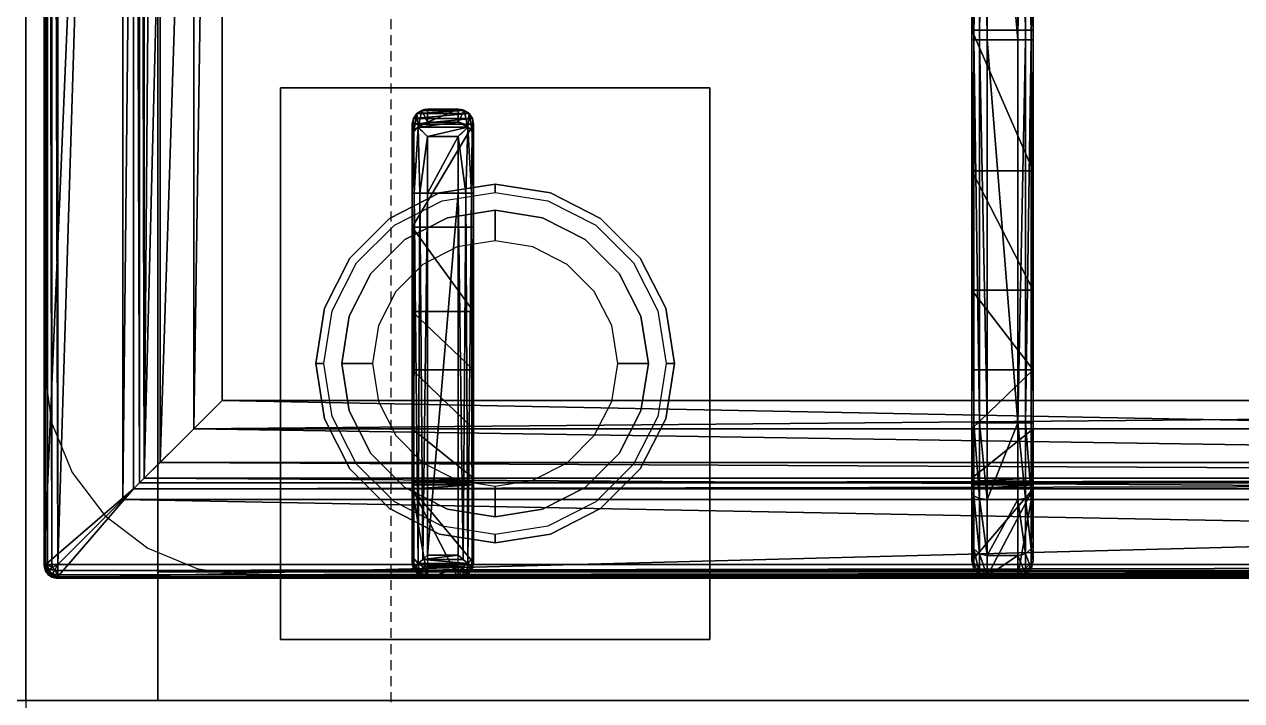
# Model space of a CAD drawing. Header units: millimetres. Extents: x 45 to 25350, y 77 to 5059.
# Drawn here: x 22158.02 to 22177.87, y 3859.1 to 3870.13 of the extents above; entities that cross this region are included whole.
import ezdxf

# ---------------------------------------------------------------- set-up
doc = ezdxf.new("R2010")
doc.units = ezdxf.units.MM
doc.header["$LTSCALE"] = 5
doc.linetypes.add('NASCOSTA', pattern=[0.375, 0.25, -0.125])
for name, color, linetype in [('200-EquipBlack-3d', 250, 'Continuous'), ('200-EquipBorder-2d', 9, 'Continuous'), ('200-EquipInternal-2d', 252, 'Continuous'), ('200-EquipSteel-3d', 9, 'Continuous'), ('300-exhaust-2d', 70, 'Continuous')]:
    doc.layers.add(name, color=color, linetype=linetype)
doc.layers.add('200-InsPoint-3D', color=3, linetype='Continuous', plot=False)

# ---------------------------------------------------------------- blocks, each defined once
blk = doc.blocks.new('ELECTROLUX-MC7-PASTACOOKER-400')
at = {"layer": '200-EquipSteel-3d', "invisible_edges": 5}
blk.add_3dface([(400, -655, 900), (370, -571.24, 900), (370, -133.76, 900), (400, -80.5, 900)], dxfattribs=at)
blk = doc.blocks.new('ELECTROLUX-MC7-WATERTAP')
at = {"layer": '200-EquipInternal-2d'}
for p, q in [((-7, -60), (-7, 0)), ((7, 0), (7, -60))]:
    blk.add_line(p, q, dxfattribs=at)
for centre, radius, start, end in [((0, 0), 12, 90, 234.3147), ((0, 0), 12, 305.6853, 90), ((0, 0), 11, 334.1581, 230.4788), ((0, 0), 7, 360, 180), ((0, 0), 11, 309.5212, 334.1581), ((0, -60), 7, 180, 360)]:
    blk.add_arc(centre, radius, start, end, dxfattribs=at)
blk = doc.blocks.new('ELECTROLUX-MC7-BODYTOP400')
at = {"layer": '200-EquipBorder-2d'}
blk.add_line((400, 0), (400, -655), dxfattribs=at)
at = {"layer": '200-EquipSteel-3d'}
for points in [[(0, -655, 650), (0, -2, 650), (400, -2, 650), (400, -655, 650)], [(400, -655, 650), (400, -2, 650), (400, -2, 900), (400, -655, 900)]]:
    blk.add_3dface(points, dxfattribs=at)
at = {"layer": '200-EquipSteel-3d', "invisible_edges": 2}
blk.add_3dface([(0, -80.5, 900), (0, -78.4, 900.53), (400, -78.4, 900.53), (400, -80.5, 900)], dxfattribs=at)
blk = doc.blocks.new('ELECTROLUX-MC7-BODY400X600')
at = {"layer": '200-EquipSteel-3d'}
for points in [[(379, -655, 200), (400, -655, 200), (400, -2, 200), (379, -2, 200)], [(400, -655, 650), (400, -655, 200), (400, -2, 200), (400, -2, 650)]]:
    blk.add_3dface(points, dxfattribs=at)
blk = doc.blocks.new('E7PCED1KF0')
for name in ['ELECTROLUX-MC7-BODYTOP400', 'ELECTROLUX-MC7-BODY400X600', 'ELECTROLUX-MC7-PASTACOOKER-400']:
    blk.add_blockref(name, (0, 0))
at = {"rotation": 315.0000000000092}
blk.add_blockref('ELECTROLUX-MC7-WATERTAP', (385, -120), dxfattribs=at)
blk = doc.blocks.new('ELECTROLUX-MC7-BODY1200X250')
at = {"layer": '200-EquipBorder-2d'}
blk.add_line((0, -655), (0, 0), dxfattribs=at)
at = {"layer": '200-EquipSteel-3d'}
for points, invisible_edges in [([(0, -655, 650), (0, -655, 900), (0, -2, 900), (0, -102, 724)], 12), ([(0, -2, 900), (0, -2, 724), (0, -102, 724)], 8), ([(0, -80.5, 900), (0, -78.4, 900.53), (1200, -78.4, 900.53), (1200, -80.5, 900)], 2), ([(0, -102, 724), (0, -655, 650), (0, -102, 650)], 1)]:
    blk.add_3dface(points, dxfattribs=dict(at, invisible_edges=invisible_edges))
for points in [[(0, -102, 724), (0, -2, 724), (1200, -2, 724), (1200, -102, 724)], [(0, -655, 650), (0, -102, 650), (1200, -102, 650), (1200, -655, 650)], [(0, -102, 650), (1200, -102, 650), (1200, -102, 724), (0, -102, 724)]]:
    blk.add_3dface(points, dxfattribs=at)
blk = doc.blocks.new('ELECTROLUX-MC7-TOPFYERBRURNERS6')
at = {"layer": '200-EquipInternal-2d'}
for p, q in [((378, -83.5), (22, -83.5)), ((20, -651.5), (20, -85.5)), ((22.47, -143.5), (82.76, -143.5)), ((82.76, -143.5), (91.91, -143.5)), ((94.04, -143.5), (91.91, -143.5)), ((20, -151), (20, -146)), ((20, -151), (20, -146)), ((22, -151), (22, -146)), ((82.81, -146), (22, -146)), ((82.81, -151), (82.81, -146)), ((92.02, -146), (82.81, -146)), ((92.02, -146), (92.02, -151)), ((94.37, -146), (96.48, -146)), ((94.37, -151), (94.37, -146)), ((96.48, -146), (96.48, -151)), ((22, -151), (82.81, -151)), ((82.81, -151), (92.02, -151)), ((96.48, -151), (94.37, -151)), ((82.76, -153.5), (22.47, -153.5)), ((91.91, -153.5), (82.76, -153.5)), ((91.91, -153.5), (94.04, -153.5)), ((45.31, -234.75), (22.81, -234.75)), ((45.31, -237.25), (45.31, -234.75)), ((107.76, -234.75), (45.31, -234.75)), ((164.89, -234.75), (107.76, -234.75)), ((20.31, -237.25), (20.31, -242.25)), ((20.31, -237.25), (45.31, -237.25)), ((45.31, -237.25), (45.31, -242.25)), ((45.31, -237.25), (107.81, -237.25)), ((107.81, -237.25), (107.81, -242.25)), ((107.81, -237.25), (165.46, -237.25)), ((45.31, -242.25), (20.31, -242.25)), ((45.31, -244.75), (45.31, -242.25)), ((107.81, -242.25), (45.31, -242.25)), ((165.46, -242.25), (107.81, -242.25)), ((22.81, -244.75), (45.31, -244.75)), ((45.31, -244.75), (107.76, -244.75)), ((107.76, -244.75), (164.89, -244.75))]:
    blk.add_line(p, q, dxfattribs=at)
blk.add_lwpolyline([(48.98, -112.48), (351.02, -112.48), (351.02, -624.52), (48.98, -624.52)], close=True, dxfattribs=at)
for centre, radius, start, end in [((22, -85.5), 2, 90, 180), ((22.81, -237.25), 2.5, 90, 180), ((22.81, -242.25), 2.5, 180, 270)]:
    blk.add_arc(centre, radius, start, end, dxfattribs=at)
for centre, major_axis, ratio, start_param, end_param in [((22.47, -146), (0, 2.5), 0.948965, 0, 0.895145), ((82.76, -146), (0, 2.5), 0.02182, 4.712389, 6.283185), ((91.91, -146), (0, 2.5), 0.84544, -0.894481, 0), ((91.91, -146), (2.5, 2.5), 0.02182, 4.734206, 5.410521), ((91.91, -146), (-1.92, 1.92), 0.8391, 4.014257, 4.690572), ((22.47, -151), (0, 2.5), 0.948965, 2.246448, 3.141593), ((82.76, -151), (0, 2.5), 0.02182, 3.141593, 4.712389), ((91.91, -151), (0, 2.5), 0.84544, 3.141593, 4.036074), ((91.91, -151), (-2.5, 2.5), 0.02182, 4.014257, 4.690572), ((91.91, -151), (1.92, 1.92), 0.8391, 4.734206, 5.410521), ((107.76, -237.25), (0, 2.5), 0.02182, -1.570796, 0), ((107.76, -242.25), (0, 2.5), 0.02182, 3.141593, 4.712389)]:
    blk.add_ellipse(centre, major_axis=major_axis, ratio=ratio, start_param=start_param, end_param=end_param, dxfattribs=at)
for points, knots in [([(20.62, -144.44), (20.45, -144.64), (20.31, -144.87), (20.14, -145.25), (20.09, -145.41), (20.03, -145.71), (20.01, -145.86), (20, -146)], [11.858599, 11.858599, 11.858599, 11.858599, 12.773425, 12.773425, 13.35037, 13.35037, 13.927314, 13.927314, 13.927314, 13.927314]), ([(22, -146), (21.87, -145.86), (21.74, -145.71), (21.47, -145.41), (21.33, -145.25), (20.99, -144.87), (20.79, -144.64), (20.62, -144.44)], [0, 0, 0, 0, 0.576945, 0.576945, 1.153889, 1.153889, 2.068716, 2.068716, 2.068716, 2.068716]), ([(96.48, -146), (96.48, -145.84), (96.46, -145.68), (96.4, -145.36), (96.35, -145.2), (96.23, -144.89), (96.15, -144.74), (95.97, -144.47), (95.87, -144.34), (95.65, -144.12), (95.53, -144.02), (95.26, -143.83), (95.12, -143.75), (94.82, -143.63), (94.66, -143.58), (94.35, -143.51), (94.19, -143.5), (94.04, -143.5)], [15.096253, 15.096253, 15.096253, 15.096253, 15.567018, 15.567018, 16.037783, 16.037783, 16.508548, 16.508548, 16.979314, 16.979314, 17.45135, 17.45135, 17.923386, 17.923386, 18.395422, 18.395422, 18.867458, 18.867458, 18.867458, 18.867458]), ([(20, -151), (20.01, -151.14), (20.03, -151.29), (20.09, -151.59), (20.14, -151.75), (20.31, -152.13), (20.45, -152.36), (20.62, -152.56)], [0, 0, 0, 0, 0.576945, 0.576945, 1.153889, 1.153889, 2.068716, 2.068716, 2.068716, 2.068716]), ([(20.62, -152.56), (20.79, -152.36), (20.99, -152.13), (21.33, -151.75), (21.47, -151.59), (21.74, -151.29), (21.87, -151.14), (22, -151)], [11.858599, 11.858599, 11.858599, 11.858599, 12.773425, 12.773425, 13.35037, 13.35037, 13.927314, 13.927314, 13.927314, 13.927314]), ([(94.04, -153.5), (94.19, -153.5), (94.35, -153.49), (94.66, -153.42), (94.82, -153.37), (95.12, -153.25), (95.26, -153.17), (95.53, -152.98), (95.65, -152.88), (95.87, -152.66), (95.97, -152.53), (96.15, -152.26), (96.23, -152.11), (96.35, -151.8), (96.4, -151.64), (96.46, -151.32), (96.48, -151.16), (96.48, -151)], [3.776921, 3.776921, 3.776921, 3.776921, 4.248957, 4.248957, 4.720993, 4.720993, 5.193029, 5.193029, 5.665065, 5.665065, 6.135831, 6.135831, 6.606596, 6.606596, 7.077361, 7.077361, 7.548126, 7.548126, 7.548126, 7.548126])]:
    blk.add_open_spline(points, degree=3, knots=knots, dxfattribs=at)
at = {"layer": '200-EquipSteel-3d'}
for points, invisible_edges in [([(54.11, -83.5, 900), (45.37, -84.65, 900), (0, -80.5, 900)], 10), ([(45.37, -84.65, 900), (37.22, -88.02, 900), (0, -80.5, 900)], 10), ([(37.22, -88.02, 900), (30.23, -93.39, 900), (0, -80.5, 900)], 10), ([(30.23, -93.39, 900), (24.86, -100.38, 900), (0, -80.5, 900)], 10), ([(24.86, -100.38, 900), (21.49, -108.53, 900), (0, -80.5, 900)], 10), ([(21.49, -108.53, 900), (20.34, -117.26, 900), (0, -80.5, 900)], 10), ([(0, -80.5, 900), (20.34, -117.26, 900), (20.34, -619.74, 900), (0, -655, 900)], 5), ([(400, -80.5, 900), (345.89, -83.5, 900), (54.11, -83.5, 900), (0, -80.5, 900)], 5)]:
    blk.add_3dface(points, dxfattribs=dict(at, invisible_edges=invisible_edges))
at = {"layer": '200-EquipBlack-3d'}
mesh = blk.add_polyface(dxfattribs=at)
corners = [(379.78, -85.71, 904.1), (380, -85.5, 900), (379.52, -84.72, 904.14), (379.73, -84.5, 900), (378, -83.5, 900), (378.78, -83.98, 904.14), (379, -83.77, 900), (377.79, -83.72, 904.1), (379.48, -85.71, 905.06), (379.29, -84.85, 905), (378.65, -85.21, 905.73), (378.76, -85.71, 905.75), (378.65, -84.21, 905), (377.79, -84.02, 905.06), (378.29, -84.85, 905.73), (377.79, -84.74, 905.75), (377.79, -85.71, 906), (22.21, -85.71, 906), (22.21, -84.74, 905.75), (22.21, -84.02, 905.06), (22.21, -83.72, 904.1), (22, -83.5, 900), (365.45, -638.95, 900), (22, -653.5, 900), (34.55, -638.95, 900), (365.45, -98.05, 900), (380, -651.5, 900), (34.55, -98.05, 900), (20, -85.5, 900), (21, -83.77, 900), (379.73, -652.5, 900), (379, -653.23, 900), (378, -653.5, 900), (20, -651.5, 900), (20.27, -652.5, 900), (21, -653.23, 900), (20.27, -84.5, 900), (21.22, -83.98, 904.14), (20.48, -84.72, 904.14), (20.22, -85.71, 904.1), (21.35, -84.21, 905), (21.71, -84.85, 905.73), (20.71, -84.85, 905), (20.52, -85.71, 905.06), (21.35, -85.21, 905.73), (21.24, -85.71, 905.75), (22.21, -651.29, 906), (21.24, -651.29, 905.75), (20.52, -651.29, 905.06), (20.22, -651.29, 904.1), (20.48, -652.28, 904.14), (21.22, -653.02, 904.14), (22.21, -653.28, 904.1), (20.71, -652.15, 905), (21.35, -651.79, 905.73), (21.35, -652.79, 905), (22.21, -652.98, 905.06), (21.71, -652.15, 905.73), (22.21, -652.26, 905.75), (35.55, -637.95, 899.73), (35.55, -99.05, 899.73), (36.28, -99.78, 899), (36.28, -637.22, 899), (38.88, -634.62, 902.5), (38.88, -102.38, 902.5), (36.31, -637.19, 905.06), (36.31, -99.81, 905.06), (32.81, -96.31, 906), (32.81, -640.69, 906), (48.98, -624.52, 885), (48.98, -112.48, 885), (44.36, -107.86, 885), (44.36, -629.14, 885), (377.79, -653.28, 904.1), (377.79, -652.98, 905.06), (377.79, -651.29, 906), (377.79, -652.26, 905.75), (363.72, -637.22, 899), (364.45, -637.95, 899.73), (364.45, -99.05, 899.73), (363.72, -99.78, 899), (367.19, -640.69, 906), (367.19, -96.31, 906), (378.78, -653.02, 904.14), (379.52, -652.28, 904.14), (379.78, -651.29, 904.1), (378.65, -652.79, 905), (378.29, -652.15, 905.73), (379.29, -652.15, 905), (379.48, -651.29, 905.06), (378.65, -651.79, 905.73), (378.76, -651.29, 905.75), (361.12, -634.62, 902.5), (351.02, -624.52, 885), (363.69, -637.19, 905.06), (355.64, -629.14, 885), (355.64, -107.86, 885), (351.02, -112.48, 885), (361.12, -102.38, 902.5), (363.69, -99.81, 905.06)]
mesh.append_faces([[corners[k] for k in face] for face in [(16, 10, 14), (17, 41, 44), (46, 54, 57), (75, 87, 90)]])
mesh.append_faces([[corners[k] for k in face] for face in [(4, 5, 6), (8, 10, 11), (16, 11, 10), (15, 16, 14), (7, 19, 13), (13, 18, 15), (28, 38, 36), (19, 41, 18), (17, 18, 41), (45, 17, 44), (39, 48, 43), (43, 47, 45), (23, 51, 35), (48, 54, 47), (46, 47, 54), (58, 46, 57), (52, 74, 56), (76, 56, 74), (26, 84, 30), (74, 87, 76), (85, 88, 84), (88, 87, 86), (75, 76, 87), (91, 75, 90), (85, 8, 89), (11, 89, 8)]], dxfattribs={"vtx0": -1})
mesh.append_faces([[corners[k] for k in face] for face in [(16, 15, 17), (22, 23, 24), (25, 26, 22), (27, 21, 25), (21, 28, 29), (6, 1, 4), (4, 25, 21), (24, 28, 27), (35, 33, 23), (26, 25, 1), (23, 22, 32), (17, 45, 46), (75, 81, 46), (81, 16, 82), (46, 67, 17), (17, 82, 16), (93, 72, 69), (72, 93, 95), (70, 71, 97), (97, 95, 93)]], dxfattribs={"vtx0": -1, "vtx1": -1})
mesh.append_faces([[corners[k] for k in face] for face in [(21, 27, 28), (4, 1, 25), (26, 32, 22), (24, 23, 33)]], dxfattribs={"vtx0": -1, "vtx1": -1, "vtx2": -1})
mesh.append_faces([[corners[k] for k in face] for face in [(17, 15, 18), (24, 33, 28), (46, 45, 47), (75, 58, 76), (16, 91, 11)]], dxfattribs={"vtx0": -1, "vtx2": -1})
mesh.append_faces([[corners[k] for k in face] for face in [(0, 1, 2), (5, 2, 6), (8, 0, 9), (5, 12, 2), (5, 7, 12), (12, 13, 14), (12, 14, 9), (2, 9, 0), (10, 9, 14), (19, 18, 13), (4, 21, 7), (30, 31, 26), (34, 33, 35), (20, 21, 37), (38, 37, 36), (19, 20, 40), (38, 42, 37), (38, 39, 42), (42, 43, 44), (42, 44, 40), (37, 40, 20), (41, 40, 44), (48, 47, 43), (28, 33, 39), (49, 33, 50), (51, 50, 35), (48, 49, 53), (51, 55, 50), (51, 52, 55), (55, 56, 57), (55, 57, 53), (50, 53, 49), (54, 53, 57), (24, 27, 59), (61, 62, 60), (63, 64, 65), (67, 68, 66), (69, 70, 63), (61, 71, 62), (73, 74, 52), (58, 56, 76), (32, 73, 23), (62, 77, 59), (22, 24, 78), (27, 25, 60), (80, 61, 79), (73, 32, 83), (84, 83, 30), (74, 73, 86), (88, 89, 90), (88, 86, 84), (83, 84, 86), (92, 93, 63), (68, 81, 65), (92, 63, 94), (72, 95, 62), (95, 96, 77), (98, 97, 92), (81, 82, 94), (98, 92, 99), (77, 80, 78), (25, 22, 79), (0, 8, 85), (91, 89, 11), (80, 96, 61), (70, 97, 64), (64, 98, 66), (82, 67, 99), (1, 0, 26)]], dxfattribs={"vtx1": -1})
mesh.append_faces([[corners[k] for k in face] for face in [(31, 32, 26), (75, 46, 58), (75, 16, 81), (81, 68, 46), (68, 67, 46), (67, 82, 17), (70, 69, 71), (72, 71, 69), (71, 96, 97), (96, 95, 97), (16, 75, 91)]], dxfattribs={"vtx1": -1, "vtx2": -1})
mesh.append_faces([[corners[k] for k in face] for face in [(1, 3, 2), (4, 7, 5), (2, 3, 6), (8, 9, 10), (7, 13, 12), (12, 9, 2), (13, 15, 14), (7, 20, 19), (21, 20, 7), (6, 3, 1), (28, 36, 29), (21, 29, 37), (28, 39, 38), (37, 29, 36), (19, 40, 41), (39, 43, 42), (42, 40, 37), (43, 45, 44), (39, 49, 48), (33, 49, 39), (33, 34, 50), (23, 52, 51), (50, 34, 35), (48, 53, 54), (52, 56, 55), (55, 53, 50), (56, 58, 57), (27, 60, 59), (62, 59, 60), (64, 66, 65), (68, 65, 66), (70, 64, 63), (71, 72, 62), (73, 52, 23), (77, 78, 59), (24, 59, 78), (25, 79, 60), (61, 60, 79), (32, 31, 83), (26, 85, 84), (83, 31, 30), (74, 86, 87), (73, 83, 86), (85, 89, 88), (88, 90, 87), (89, 91, 90), (93, 69, 63), (81, 94, 65), (63, 65, 94), (95, 77, 62), (96, 80, 77), (97, 93, 92), (82, 99, 94), (92, 94, 99), (80, 79, 78), (22, 78, 79), (96, 71, 61), (97, 98, 64), (98, 99, 66), (67, 66, 99), (0, 85, 26)]], dxfattribs={"vtx2": -1})
mesh = blk.add_polyface(dxfattribs=at)
corners = [(92.02, -146, 934.6), (93.56, -152.56, 933.98), (93.56, -144.44, 933.98), (92.02, -151, 934.6), (94.37, -151, 932.53), (94.37, -146, 932.53), (96.29, -145.04, 920.55), (96.48, -146, 920.59), (95.76, -144.23, 920.43), (92.82, -143.75, 933.14), (94.04, -143.5, 920), (91.91, -143.5, 932.1), (94.97, -143.69, 920.24), (96.48, -151, 920.59), (96.29, -151.96, 920.55), (92.82, -153.25, 933.14), (95.76, -152.77, 920.43), (94.97, -153.31, 920.24), (94.04, -153.5, 920), (91.91, -153.5, 932.1), (82.76, -143.5, 932.5), (77.27, -143.5, 912.68), (24.21, -143.5, 932.5), (53.98, -143.5, 885), (36.28, -143.5, 899), (63.49, -143.5, 900.63), (44.36, -143.5, 885), (35.83, -143.5, 899.53), (35.23, -143.5, 899.88), (22.5, -143.5, 900), (34.55, -143.5, 900), (77.27, -153.5, 912.68), (53.98, -153.5, 885), (63.49, -153.5, 900.63), (82.76, -153.5, 932.5), (22.5, -153.5, 900), (34.55, -153.5, 900), (24.21, -153.5, 932.5), (35.23, -153.5, 899.88), (35.83, -153.5, 899.53), (44.36, -153.5, 885), (36.28, -153.5, 899), (21.73, -151, 933.1), (20, -151, 900), (21.9, -151.8, 933.81), (21.25, -153.17, 900), (22.36, -152.56, 934.45), (20.34, -152.25, 900), (23.18, -153.25, 933.58), (20, -146, 900), (21.73, -146, 933.1), (20.34, -144.75, 900), (21.25, -143.83, 900), (82.81, -152.25, 934.67), (82.81, -151, 935), (82.79, -153.17, 933.75), (23.02, -151.8, 934.87), (23.73, -151, 935), (82.81, -146, 935), (23.73, -146, 935), (22.36, -144.44, 934.45), (23.02, -145.2, 934.87), (21.9, -145.2, 933.81), (23.18, -143.75, 933.58), (82.79, -143.83, 933.75), (82.81, -144.75, 934.67)]
mesh.append_faces([[corners[k] for k in face] for face in [(5, 6, 2), (5, 7, 6), (6, 8, 2), (13, 4, 14), (16, 14, 1), (1, 14, 4), (42, 43, 44), (45, 46, 47), (46, 45, 48), (46, 44, 47), (44, 43, 47), (1, 55, 15), (48, 55, 46), (46, 53, 56), (57, 56, 54), (50, 62, 49), (49, 62, 51), (63, 52, 60), (52, 51, 60), (60, 51, 62), (61, 65, 60), (59, 58, 61), (60, 64, 63), (9, 64, 2)]])
mesh.append_faces([[corners[k] for k in face] for face in [(0, 1, 2), (15, 16, 1), (16, 15, 17), (19, 17, 15), (32, 25, 33), (35, 48, 45), (35, 30, 36), (3, 53, 1), (53, 55, 1), (55, 53, 46), (58, 65, 61), (65, 64, 60), (64, 65, 2), (65, 0, 2)]], dxfattribs={"vtx0": -1})
mesh.append_faces([[corners[k] for k in face] for face in [(20, 21, 22), (23, 24, 25), (25, 22, 21), (30, 22, 28), (12, 17, 10), (17, 12, 16), (6, 14, 8), (8, 16, 12), (18, 34, 31), (37, 31, 34), (51, 29, 49), (49, 30, 43)]], dxfattribs={"vtx0": -1, "vtx1": -1})
mesh.append_faces([[corners[k] for k in face] for face in [(25, 28, 22), (37, 38, 33), (35, 43, 30)]], dxfattribs={"vtx0": -1, "vtx1": -1, "vtx2": -1})
mesh.append_faces([[corners[k] for k in face] for face in [(37, 33, 31), (33, 39, 41), (34, 15, 55), (34, 55, 48), (58, 54, 3), (54, 58, 59), (20, 63, 64), (20, 64, 9)]], dxfattribs={"vtx0": -1, "vtx2": -1})
mesh.append_faces([[corners[k] for k in face] for face in [(1, 4, 2), (2, 8, 9), (10, 11, 12), (12, 9, 8), (4, 13, 5), (18, 17, 19), (11, 10, 20), (29, 22, 30), (7, 13, 6), (10, 18, 21), (25, 21, 33), (19, 34, 18), (35, 36, 37), (40, 32, 41), (37, 48, 35), (43, 42, 49), (45, 47, 35), (19, 15, 34), (37, 34, 48), (0, 58, 3), (57, 54, 59), (42, 44, 50), (46, 60, 44), (60, 46, 61), (59, 61, 57), (62, 50, 44), (22, 29, 63), (22, 63, 20), (11, 20, 9), (26, 23, 40), (24, 26, 41), (36, 30, 38), (24, 41, 27), (39, 38, 27)]], dxfattribs={"vtx1": -1})
mesh.append_faces([[corners[k] for k in face] for face in [(10, 21, 20), (24, 27, 25), (27, 28, 25), (13, 14, 6), (14, 16, 8), (36, 38, 37), (38, 39, 33), (32, 33, 41), (47, 43, 35), (29, 30, 49), (3, 54, 53), (58, 0, 65)]], dxfattribs={"vtx1": -1, "vtx2": -1})
mesh.append_faces([[corners[k] for k in face] for face in [(0, 3, 1), (4, 5, 2), (11, 9, 12), (13, 7, 5), (23, 26, 24), (17, 18, 10), (18, 31, 21), (32, 23, 25), (21, 31, 33), (42, 50, 49), (51, 52, 29), (54, 56, 53), (46, 56, 61), (60, 62, 44), (61, 56, 57), (29, 52, 63), (23, 32, 40), (26, 40, 41), (30, 28, 38), (41, 39, 27), (38, 28, 27)]], dxfattribs={"vtx2": -1})
mesh = blk.add_polyface(dxfattribs=at)
corners = [(167.34, -236.95, 930.72), (167.81, -237.25, 922), (167.27, -236.66, 931.11), (167.36, -237.1, 930.62), (167.36, -237.25, 930.59), (167.48, -236, 922), (166.78, -235.72, 931.91), (165.31, -234.75, 922), (165.94, -235.01, 931.06), (166.56, -235.08, 922), (164.89, -234.75, 930.01), (107.79, -235.08, 933.75), (107.76, -234.75, 932.5), (107.81, -236, 934.67), (166.08, -236.54, 932.35), (165.46, -237.24, 932.48), (107.81, -237.25, 935), (165.48, -237.22, 932.48), (165.52, -237.18, 932.48), (165.58, -237.1, 932.47), (165.74, -236.93, 932.45), (109.4, -234.75, 922), (66.99, -234.75, 904.45), (22.81, -234.75, 910), (86.45, -234.75, 917.44), (53.98, -234.75, 885), (36.28, -234.75, 899), (44.36, -234.75, 885), (35.83, -234.75, 899.53), (35.23, -234.75, 899.88), (34.55, -234.75, 900), (22.81, -234.75, 900), (25.83, -234.75, 921.25), (34.06, -234.75, 929.49), (45.31, -234.75, 932.5), (167.48, -243.5, 922), (109.4, -244.75, 922), (167.81, -242.25, 922), (166.56, -244.41, 922), (165.31, -244.75, 922), (45.31, -237.25, 935), (45.31, -236, 934.67), (32.81, -237.25, 931.65), (32.98, -236, 931.36), (23.66, -237.25, 922.5), (33.44, -235.08, 930.57), (45.31, -235.08, 933.75), (24.75, -235.08, 921.87), (23.95, -236, 922.33), (21.56, -235.08, 910), (20.31, -237.25, 910), (20.65, -236, 910), (21.56, -235.08, 900), (20.31, -237.25, 900), (20.65, -236, 900), (45.31, -242.25, 935), (107.81, -242.25, 935), (32.81, -242.25, 931.65), (23.66, -242.25, 922.5), (20.31, -242.25, 910), (20.31, -242.25, 900), (34.55, -244.75, 900), (22.81, -244.75, 900), (21.56, -244.41, 900), (20.65, -243.5, 900), (164.89, -244.75, 930.01), (166.78, -243.78, 931.91), (167.27, -242.84, 931.11), (167.36, -242.25, 930.59), (167.36, -242.4, 930.62), (167.34, -242.55, 930.72), (165.94, -244.49, 931.06), (107.76, -244.75, 932.5), (86.45, -244.75, 917.44), (45.31, -244.75, 932.5), (34.06, -244.75, 929.49), (25.83, -244.75, 921.25), (22.81, -244.75, 910), (66.99, -244.75, 904.45), (35.23, -244.75, 899.88), (35.83, -244.75, 899.53), (44.36, -244.75, 885), (53.98, -244.75, 885), (36.28, -244.75, 899), (107.79, -244.41, 933.75), (166.08, -242.96, 932.35), (107.81, -243.5, 934.67), (165.74, -242.57, 932.45), (165.58, -242.4, 932.47), (165.52, -242.32, 932.48), (165.48, -242.28, 932.48), (165.46, -242.25, 932.48), (20.65, -243.5, 910), (23.95, -243.5, 922.33), (24.75, -244.41, 921.87), (21.56, -244.41, 910), (33.44, -244.41, 930.57), (32.98, -243.5, 931.36), (45.31, -244.41, 933.75), (45.31, -243.5, 934.67)]
mesh.append_faces([[corners[k] for k in face] for face in [(2, 5, 6), (8, 6, 9), (9, 6, 5), (8, 11, 6), (6, 13, 14), (35, 66, 38), (66, 35, 67), (66, 71, 38), (85, 86, 66), (66, 84, 71)]])
mesh.append_faces([[corners[k] for k in face] for face in [(7, 8, 9), (11, 13, 6), (42, 41, 43), (45, 48, 43), (32, 49, 47), (50, 48, 51), (51, 47, 49), (40, 13, 41), (41, 11, 46), (53, 51, 54), (54, 49, 52), (55, 42, 57), (50, 58, 44), (44, 57, 42), (37, 67, 35), (86, 84, 66), (58, 92, 93), (94, 97, 93), (75, 98, 96), (55, 97, 99), (99, 96, 98), (59, 64, 92), (62, 95, 63), (63, 92, 64), (86, 55, 99), (67, 6, 66), (14, 66, 6), (21, 73, 24), (82, 22, 78), (78, 24, 73)]], dxfattribs={"vtx0": -1})
mesh.append_faces([[corners[k] for k in face] for face in [(10, 21, 12), (22, 23, 24), (25, 26, 22), (24, 12, 21), (7, 5, 21), (35, 36, 37), (23, 49, 32), (34, 46, 12), (13, 11, 41), (54, 31, 53), (62, 60, 61), (36, 72, 73), (77, 73, 76), (83, 78, 80), (74, 98, 75), (4, 0, 68), (1, 4, 37)]], dxfattribs={"vtx0": -1, "vtx1": -1})
mesh.append_faces([[corners[k] for k in face] for face in [(15, 17, 16), (17, 18, 16), (18, 19, 16), (23, 22, 30), (31, 61, 53), (77, 61, 78), (88, 89, 56), (89, 90, 56), (90, 91, 56), (16, 56, 15), (56, 91, 15), (18, 89, 19), (89, 18, 90), (15, 90, 17), (90, 15, 91), (17, 90, 18), (89, 88, 19), (70, 68, 0)]], dxfattribs={"vtx0": -1, "vtx1": -1, "vtx2": -1})
mesh.append_faces([[corners[k] for k in face] for face in [(12, 11, 8), (16, 14, 13), (21, 1, 37), (34, 45, 46), (12, 46, 11), (23, 52, 49), (77, 78, 73), (72, 71, 84), (77, 94, 95), (72, 84, 98), (84, 86, 99)]], dxfattribs={"vtx0": -1, "vtx2": -1})
mesh.append_faces([[corners[k] for k in face] for face in [(0, 1, 2), (0, 3, 1), (10, 12, 8), (20, 14, 16), (7, 21, 10), (31, 23, 30), (9, 5, 7), (38, 39, 35), (40, 41, 42), (42, 43, 44), (45, 33, 47), (45, 43, 46), (32, 47, 33), (48, 44, 43), (41, 46, 43), (31, 52, 23), (51, 49, 54), (40, 55, 16), (40, 42, 55), (58, 57, 44), (50, 53, 59), (30, 61, 31), (63, 64, 62), (39, 38, 65), (70, 67, 37), (71, 65, 38), (39, 65, 36), (62, 61, 77), (81, 82, 83), (65, 71, 72), (87, 88, 56), (59, 92, 58), (58, 93, 57), (94, 76, 96), (94, 93, 95), (75, 96, 76), (97, 57, 93), (92, 95, 93), (60, 64, 59), (95, 92, 63), (98, 84, 99), (2, 6, 67), (20, 87, 14), (20, 19, 87), (85, 66, 14), (3, 0, 4), (2, 67, 0), (69, 68, 70), (36, 73, 21), (22, 24, 78), (81, 27, 82), (83, 26, 81), (26, 83, 28), (61, 30, 79), (29, 28, 79)]], dxfattribs={"vtx1": -1})
mesh.append_faces([[corners[k] for k in face] for face in [(3, 4, 1), (26, 28, 22), (28, 29, 22), (29, 30, 22), (23, 32, 24), (32, 33, 24), (33, 34, 24), (34, 12, 24), (5, 1, 21), (39, 36, 35), (36, 21, 37), (40, 16, 13), (55, 56, 16), (64, 60, 62), (60, 53, 61), (68, 69, 37), (65, 72, 36), (72, 74, 73), (74, 75, 73), (75, 76, 73), (61, 79, 78), (79, 80, 78), (82, 78, 83), (86, 85, 56), (62, 77, 95), (56, 55, 86), (74, 72, 98), (88, 87, 19), (67, 70, 0), (4, 68, 37)]], dxfattribs={"vtx1": -1, "vtx2": -1})
mesh.append_faces([[corners[k] for k in face] for face in [(1, 5, 2), (7, 10, 8), (19, 20, 16), (25, 27, 26), (34, 33, 45), (45, 47, 48), (50, 44, 48), (51, 48, 47), (53, 50, 51), (50, 59, 58), (53, 60, 59), (54, 52, 31), (69, 70, 37), (85, 87, 56), (77, 76, 94), (94, 96, 97), (55, 57, 97), (99, 97, 96), (87, 85, 14), (82, 25, 22), (27, 25, 82), (26, 27, 81), (83, 80, 28), (30, 29, 79), (28, 80, 79)]], dxfattribs={"vtx2": -1})
blk = doc.blocks.new('E7GCGL6C00')
for name in ['ELECTROLUX-MC7-BODY1200X250', 'ELECTROLUX-MC7-TOPFYERBRURNERS6']:
    blk.add_blockref(name, (0, 0))
blk = doc.blocks.new('PQ-MC-LEG200')
at = {"layer": '200-EquipSteel-3d'}
for points in [[(-45, -35, 198), (-45, 35, 198), (45, 35, 198), (45, -35, 198)], [(-45, -35, 200), (45, -35, 200), (45, 35, 200), (-45, 35, 200)], [(-45, 35, 198), (-45, 35, 200), (45, 35, 200), (45, 35, 198)], [(-45, -35, 198), (-45, -35, 200), (-45, 35, 200), (-45, 35, 198)], [(45, -35, 198), (45, 35, 198), (45, 35, 200), (45, -35, 200)], [(-45, -35, 198), (45, -35, 198), (45, -35, 200), (-45, -35, 200)]]:
    blk.add_3dface(points, dxfattribs=at)
for points, invisible_edges in [([(-17.19, 23.66, 198), (-17.19, 23.66, 71), (-9.04, 27.82, 71), (-9.04, 27.82, 198)], 5), ([(-17.19, 23.66, 71), (-16.41, 22.58, 66), (-8.62, 26.54, 66), (-9.04, 27.82, 71)], 5), ([(-9.04, 27.82, 198), (-9.04, 27.82, 71), (0, 29.25, 71), (0, 29.25, 198)], 1), ([(-9.04, 27.82, 71), (-8.62, 26.54, 66), (0, 27.91, 66), (0, 29.25, 71)], 1), ([(0, 29.25, 198), (0, 29.25, 71), (9.04, 27.82, 71), (9.04, 27.82, 198)], 4), ([(0, 29.25, 71), (0, 27.91, 66), (8.62, 26.54, 66), (9.04, 27.82, 71)], 4), ([(9.04, 27.82, 71), (8.62, 26.54, 66), (16.41, 22.58, 66), (17.19, 23.66, 71)], 5), ([(9.04, 27.82, 198), (9.04, 27.82, 71), (17.19, 23.66, 71), (17.19, 23.66, 198)], 5), ([(0, 25, 66), (0, 25, 5), (-7.73, 23.78, 5), (-7.73, 23.78, 66)], 4), ([(0, 25, 5), (0, 23.54, 1.46), (-7.27, 22.38, 1.46), (-7.73, 23.78, 5)], 6), ([(7.73, 23.78, 66), (7.73, 23.78, 5), (0, 25, 5), (0, 25, 66)], 1), ([(7.73, 23.78, 5), (7.27, 22.38, 1.46), (0, 23.54, 1.46), (0, 25, 5)], 3), ([(-23.66, 17.19, 198), (-23.66, 17.19, 71), (-17.19, 23.66, 71), (-17.19, 23.66, 198)], 5), ([(-23.66, 17.19, 71), (-22.58, 16.41, 66), (-16.41, 22.58, 66), (-17.19, 23.66, 71)], 5), ([(-7.73, 23.78, 66), (-7.73, 23.78, 5), (-14.69, 20.23, 5), (-14.69, 20.23, 66)], 5), ([(-7.73, 23.78, 5), (-7.27, 22.38, 1.46), (-13.83, 19.04, 1.46), (-14.69, 20.23, 5)], 7), ([(-7.27, 22.38, 1.46), (-6.18, 19.02), (-11.76, 16.18), (-13.83, 19.04, 1.46)], 13), ([(0, 23.54, 1.46), (0, 20), (-6.18, 19.02), (-7.27, 22.38, 1.46)], 12), ([(7.27, 22.38, 1.46), (6.18, 19.02), (0, 20), (0, 23.54, 1.46)], 9), ([(13.83, 19.04, 1.46), (11.76, 16.18), (6.18, 19.02), (7.27, 22.38, 1.46)], 13), ([(14.69, 20.23, 5), (13.83, 19.04, 1.46), (7.27, 22.38, 1.46), (7.73, 23.78, 5)], 7), ([(14.69, 20.23, 66), (14.69, 20.23, 5), (7.73, 23.78, 5), (7.73, 23.78, 66)], 5), ([(17.19, 23.66, 71), (16.41, 22.58, 66), (22.58, 16.41, 66), (23.66, 17.19, 71)], 5), ([(17.19, 23.66, 198), (17.19, 23.66, 71), (23.66, 17.19, 71), (23.66, 17.19, 198)], 5), ([(-14.69, 20.23, 66), (-14.69, 20.23, 5), (-20.23, 14.69, 5), (-20.23, 14.69, 66)], 5), ([(-14.69, 20.23, 5), (-13.83, 19.04, 1.46), (-19.04, 13.83, 1.46), (-20.23, 14.69, 5)], 7), ([(20.23, 14.69, 5), (19.04, 13.83, 1.46), (13.83, 19.04, 1.46), (14.69, 20.23, 5)], 7), ([(20.23, 14.69, 66), (20.23, 14.69, 5), (14.69, 20.23, 5), (14.69, 20.23, 66)], 5), ([(-13.83, 19.04, 1.46), (-11.76, 16.18), (-16.18, 11.76), (-19.04, 13.83, 1.46)], 13), ([(19.04, 13.83, 1.46), (16.18, 11.76), (11.76, 16.18), (13.83, 19.04, 1.46)], 13), ([(-27.82, 9.04, 198), (-27.82, 9.04, 71), (-23.66, 17.19, 71), (-23.66, 17.19, 198)], 5), ([(-27.82, 9.04, 71), (-26.54, 8.62, 66), (-22.58, 16.41, 66), (-23.66, 17.19, 71)], 5), ([(23.66, 17.19, 71), (22.58, 16.41, 66), (26.54, 8.62, 66), (27.82, 9.04, 71)], 5), ([(23.66, 17.19, 198), (23.66, 17.19, 71), (27.82, 9.04, 71), (27.82, 9.04, 198)], 5), ([(-20.23, 14.69, 66), (-20.23, 14.69, 5), (-23.78, 7.73, 5), (-23.78, 7.73, 66)], 5), ([(-20.23, 14.69, 5), (-19.04, 13.83, 1.46), (-22.38, 7.27, 1.46), (-23.78, 7.73, 5)], 7), ([(23.78, 7.73, 5), (22.38, 7.27, 1.46), (19.04, 13.83, 1.46), (20.23, 14.69, 5)], 7), ([(23.78, 7.73, 66), (23.78, 7.73, 5), (20.23, 14.69, 5), (20.23, 14.69, 66)], 5), ([(-19.04, 13.83, 1.46), (-16.18, 11.76), (-19.02, 6.18), (-22.38, 7.27, 1.46)], 13), ([(22.38, 7.27, 1.46), (19.02, 6.18), (16.18, 11.76), (19.04, 13.83, 1.46)], 13), ([(-29.25, 0, 198), (-29.25, 0, 71), (-27.82, 9.04, 71), (-27.82, 9.04, 198)], 4), ([(-29.25, 0, 71), (-27.91, 0, 66), (-26.54, 8.62, 66), (-27.82, 9.04, 71)], 4), ([(27.82, 9.04, 71), (26.54, 8.62, 66), (27.91, 0, 66), (29.25, 0, 71)], 1), ([(27.82, 9.04, 198), (27.82, 9.04, 71), (29.25, 0, 71), (29.25, 0, 198)], 1), ([(-23.78, 7.73, 66), (-23.78, 7.73, 5), (-25, 0, 5), (-25, 0, 66)], 1), ([(-23.78, 7.73, 5), (-22.38, 7.27, 1.46), (-23.54, 0, 1.46), (-25, 0, 5)], 3), ([(-22.38, 7.27, 1.46), (-19.02, 6.18), (-20, 0), (-23.54, 0, 1.46)], 9), ([(23.54, 0, 1.46), (20, 0), (19.02, 6.18), (22.38, 7.27, 1.46)], 12), ([(25, 0, 5), (23.54, 0, 1.46), (22.38, 7.27, 1.46), (23.78, 7.73, 5)], 6), ([(25, 0, 66), (25, 0, 5), (23.78, 7.73, 5), (23.78, 7.73, 66)], 4), ([(-27.82, -9.04, 198), (-27.82, -9.04, 71), (-29.25, 0, 71), (-29.25, 0, 198)], 1), ([(-27.82, -9.04, 71), (-26.54, -8.62, 66), (-27.91, 0, 66), (-29.25, 0, 71)], 1), ([(-25, 0, 66), (-25, 0, 5), (-23.78, -7.73, 5), (-23.78, -7.73, 66)], 4), ([(-25, 0, 5), (-23.54, 0, 1.46), (-22.38, -7.27, 1.46), (-23.78, -7.73, 5)], 6), ([(-23.54, 0, 1.46), (-20, 0), (-19.02, -6.18), (-22.38, -7.27, 1.46)], 12), ([(22.38, -7.27, 1.46), (19.02, -6.18), (20, 0), (23.54, 0, 1.46)], 9), ([(23.78, -7.73, 5), (22.38, -7.27, 1.46), (23.54, 0, 1.46), (25, 0, 5)], 3), ([(23.78, -7.73, 66), (23.78, -7.73, 5), (25, 0, 5), (25, 0, 66)], 1), ([(29.25, 0, 71), (27.91, 0, 66), (26.54, -8.62, 66), (27.82, -9.04, 71)], 4), ([(29.25, 0, 198), (29.25, 0, 71), (27.82, -9.04, 71), (27.82, -9.04, 198)], 4), ([(-23.78, -7.73, 5), (-22.38, -7.27, 1.46), (-19.04, -13.83, 1.46), (-20.23, -14.69, 5)], 7), ([(-23.78, -7.73, 66), (-23.78, -7.73, 5), (-20.23, -14.69, 5), (-20.23, -14.69, 66)], 5), ([(-22.38, -7.27, 1.46), (-19.02, -6.18), (-16.18, -11.76), (-19.04, -13.83, 1.46)], 13), ([(19.04, -13.83, 1.46), (16.18, -11.76), (19.02, -6.18), (22.38, -7.27, 1.46)], 13), ([(20.23, -14.69, 5), (19.04, -13.83, 1.46), (22.38, -7.27, 1.46), (23.78, -7.73, 5)], 7), ([(20.23, -14.69, 66), (20.23, -14.69, 5), (23.78, -7.73, 5), (23.78, -7.73, 66)], 5), ([(-23.66, -17.19, 71), (-22.58, -16.41, 66), (-26.54, -8.62, 66), (-27.82, -9.04, 71)], 5), ([(-23.66, -17.19, 198), (-23.66, -17.19, 71), (-27.82, -9.04, 71), (-27.82, -9.04, 198)], 5), ([(27.82, -9.04, 71), (26.54, -8.62, 66), (22.58, -16.41, 66), (23.66, -17.19, 71)], 5), ([(27.82, -9.04, 198), (27.82, -9.04, 71), (23.66, -17.19, 71), (23.66, -17.19, 198)], 5), ([(-19.04, -13.83, 1.46), (-16.18, -11.76), (-11.76, -16.18), (-13.83, -19.04, 1.46)], 13), ([(13.83, -19.04, 1.46), (11.76, -16.18), (16.18, -11.76), (19.04, -13.83, 1.46)], 13), ([(-20.23, -14.69, 5), (-19.04, -13.83, 1.46), (-13.83, -19.04, 1.46), (-14.69, -20.23, 5)], 7), ([(14.69, -20.23, 5), (13.83, -19.04, 1.46), (19.04, -13.83, 1.46), (20.23, -14.69, 5)], 7), ([(-20.23, -14.69, 66), (-20.23, -14.69, 5), (-14.69, -20.23, 5), (-14.69, -20.23, 66)], 5), ([(14.69, -20.23, 66), (14.69, -20.23, 5), (20.23, -14.69, 5), (20.23, -14.69, 66)], 5), ([(-17.19, -23.66, 71), (-16.41, -22.58, 66), (-22.58, -16.41, 66), (-23.66, -17.19, 71)], 5), ([(-17.19, -23.66, 198), (-17.19, -23.66, 71), (-23.66, -17.19, 71), (-23.66, -17.19, 198)], 5), ([(-13.83, -19.04, 1.46), (-11.76, -16.18), (-6.18, -19.02), (-7.27, -22.38, 1.46)], 13), ([(7.27, -22.38, 1.46), (6.18, -19.02), (11.76, -16.18), (13.83, -19.04, 1.46)], 13), ([(23.66, -17.19, 71), (22.58, -16.41, 66), (16.41, -22.58, 66), (17.19, -23.66, 71)], 5), ([(23.66, -17.19, 198), (23.66, -17.19, 71), (17.19, -23.66, 71), (17.19, -23.66, 198)], 5), ([(-14.69, -20.23, 5), (-13.83, -19.04, 1.46), (-7.27, -22.38, 1.46), (-7.73, -23.78, 5)], 7), ([(-7.27, -22.38, 1.46), (-6.18, -19.02), (0, -20), (0, -23.54, 1.46)], 9), ([(0, -23.54, 1.46), (0, -20), (6.18, -19.02), (7.27, -22.38, 1.46)], 12), ([(7.73, -23.78, 5), (7.27, -22.38, 1.46), (13.83, -19.04, 1.46), (14.69, -20.23, 5)], 7), ([(-14.69, -20.23, 66), (-14.69, -20.23, 5), (-7.73, -23.78, 5), (-7.73, -23.78, 66)], 5), ([(7.73, -23.78, 66), (7.73, -23.78, 5), (14.69, -20.23, 5), (14.69, -20.23, 66)], 5), ([(-9.04, -27.82, 71), (-8.62, -26.54, 66), (-16.41, -22.58, 66), (-17.19, -23.66, 71)], 5), ([(-9.04, -27.82, 198), (-9.04, -27.82, 71), (-17.19, -23.66, 71), (-17.19, -23.66, 198)], 5), ([(-7.73, -23.78, 5), (-7.27, -22.38, 1.46), (0, -23.54, 1.46), (0, -25, 5)], 3), ([(-7.73, -23.78, 66), (-7.73, -23.78, 5), (0, -25, 5), (0, -25, 66)], 1), ([(0, -25, 5), (0, -23.54, 1.46), (7.27, -22.38, 1.46), (7.73, -23.78, 5)], 6), ([(0, -25, 66), (0, -25, 5), (7.73, -23.78, 5), (7.73, -23.78, 66)], 4), ([(17.19, -23.66, 71), (16.41, -22.58, 66), (8.62, -26.54, 66), (9.04, -27.82, 71)], 5), ([(17.19, -23.66, 198), (17.19, -23.66, 71), (9.04, -27.82, 71), (9.04, -27.82, 198)], 5), ([(0, -29.25, 71), (0, -27.91, 66), (-8.62, -26.54, 66), (-9.04, -27.82, 71)], 4), ([(9.04, -27.82, 71), (8.62, -26.54, 66), (0, -27.91, 66), (0, -29.25, 71)], 1), ([(0, -29.25, 198), (0, -29.25, 71), (-9.04, -27.82, 71), (-9.04, -27.82, 198)], 4), ([(9.04, -27.82, 198), (9.04, -27.82, 71), (0, -29.25, 71), (0, -29.25, 198)], 1)]:
    blk.add_3dface(points, dxfattribs=dict(at, invisible_edges=invisible_edges))
blk = doc.blocks.new('E7BAPP00RH')
at = {"layer": '200-EquipInternal-2d'}
blk.add_lwpolyline([(0, -102), (1600, -102), (1600, -655), (0, -655)], close=True, dxfattribs=at)
at = {"layer": '200-EquipSteel-3d', "invisible_edges": 8}
for points in [[(0, -655, 650), (0, -655, 200), (0, -102, 200), (0, -102, 650)], [(21, -655, 605), (21, -655, 200), (21, -102, 200), (21, -102, 605)]]:
    blk.add_3dface(points, dxfattribs=at)
at = {"layer": '200-EquipSteel-3d'}
for points in [[(0, -102, 200), (21, -102, 200), (21, -102, 650), (0, -102, 650)], [(0, -655, 200), (21, -655, 200), (21, -102, 200), (0, -102, 200)], [(0, -102, 650), (1600, -102, 650), (1600, -655, 650), (0, -655, 650)], [(21, -102, 650), (1579, -102, 650), (1579, -102, 245), (21, -102, 245)], [(21, -102, 200), (1579, -102, 200), (1579, -102, 245), (21, -102, 245)], [(21, -655, 245), (1579, -655, 245), (1579, -102, 245), (21, -102, 245)], [(21, -655, 200), (1579, -655, 200), (1579, -102, 200), (21, -102, 200)], [(1579, -655, 605), (21, -655, 605), (21, -102, 605), (1579, -102, 605)]]:
    blk.add_3dface(points, dxfattribs=at)
blk.add_blockref('PQ-MC-LEG200', (55, -157))
blk = doc.blocks.new('EP1124T')
at = {"layer": '300-exhaust-2d', "linetype": 'NASCOSTA'}
blk.add_lwpolyline([(1051, -140), (1051, -402), (1349, -402), (1349, -140)], close=True, dxfattribs=at)
at = {"layer": '200-InsPoint-3D', "flags": 9}
blk.add_attdef('DISTANG', (0, 0), '', height=1, dxfattribs=at)

msp = doc.modelspace()

# ---------------------------------------------------------------- hatches: boundary and pattern name
at = {"ltscale": 0.5}
h = msp.add_hatch(dxfattribs=at)
h.set_pattern_fill('ANSI31', color=251, scale=30)
h.set_pattern_definition([(45, (24280.266, 18410.9967), (-2.6516504, 2.6516504), [])])
h.paths.add_polyline_path([(21763.422, 4094.474), (22023.384, 4098.963), (22023.021, 4119.96), (21730.1, 4114.902), (21721.79, 4595.08, -0.130845), (22999.271, 4233.912, -0.490921), (22999.351, 4233.948, -0.006684), (23000.203, 4268.186, 0.132238), (21691.262, 4625.367), (21711.964, 3429.136), (22159.106, 3170.979), (22174.106, 3196.96), (22030.234, 3280.024), (22097.77, 3397), (22270.975, 3297), (22270.985, 3297.017), (22281.975, 3316.053), (22090.583, 3426.553), (22020.057, 3425.335), (21775.094, 3421.105, -0.000011), (21771.021, 3655.54), (22030.982, 3660.029), (22030.618, 3681.026), (21770.657, 3676.536, -0.000019)])

# ---------------------------------------------------------------- block references
at = {"zscale": 0.1, "rotation": 90}
for name, p, xscale, yscale in [('EP1124T', (22149.998, 3679.097), 0.1666666666675383, 0.09999999999854481), ('E7BAPP00RH', (22149.998, 3859.097), 0.1, 0.1), ('E7GCGL6C00', (22149.998, 3859.097), 0.09999999999999432, 0.09999999999999432), ('E7PCED1KF0', (22149.998, 3819.097), 0.09999999999999432, 0.09999999999999432)]:
    msp.add_blockref(name, p, dxfattribs=dict(at, xscale=xscale, yscale=yscale))

doc.saveas('drawing.dxf')
